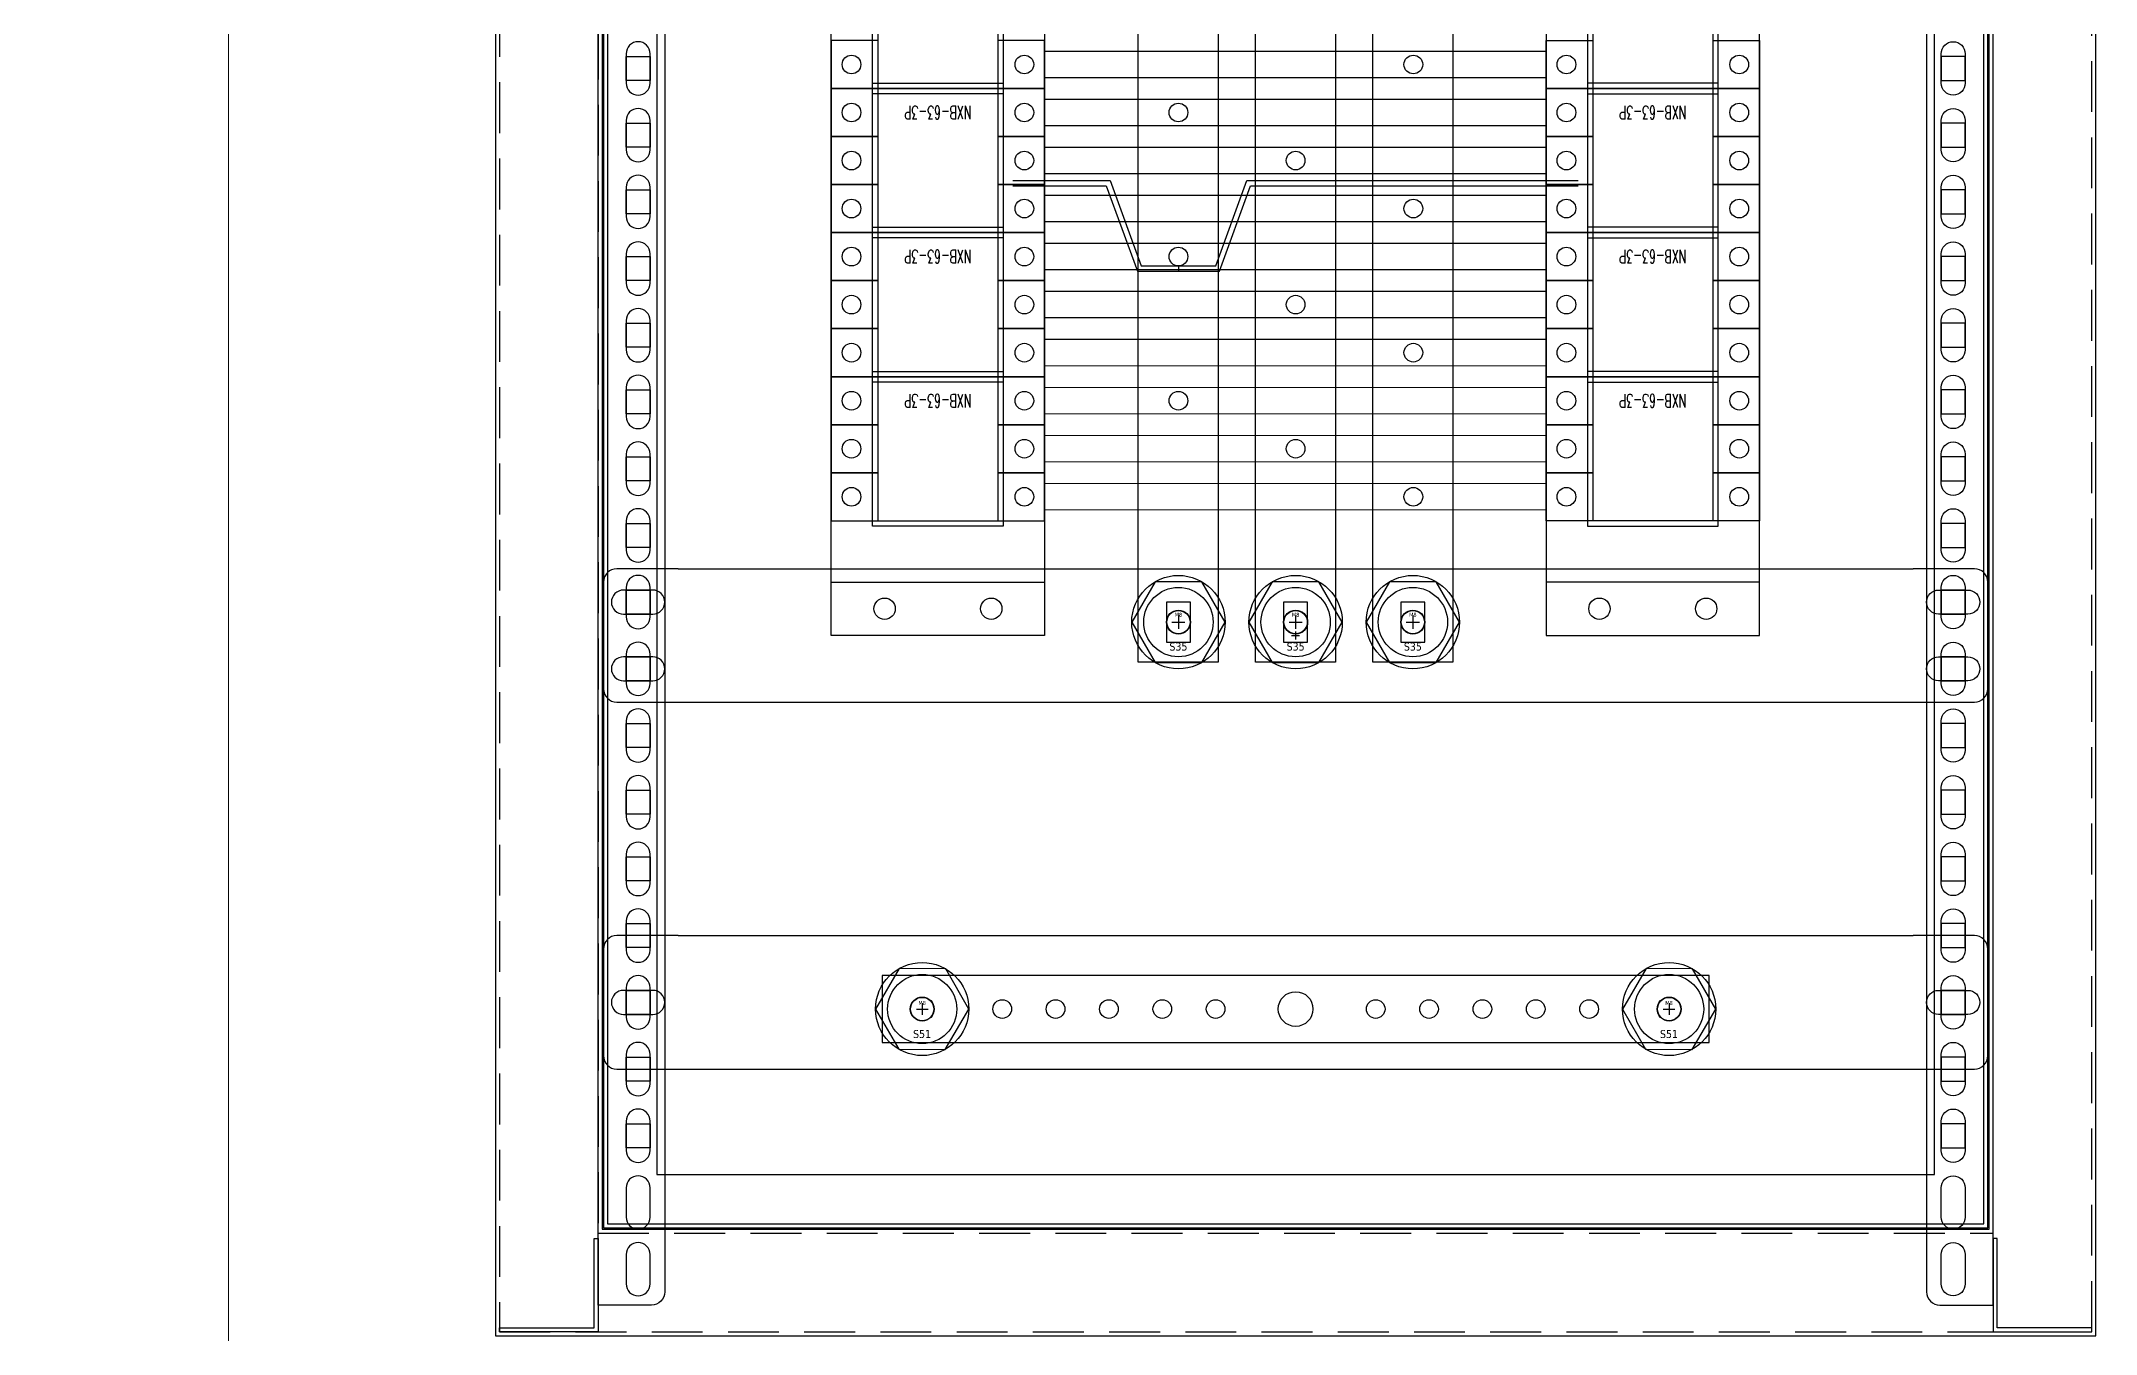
# Model space of a CAD drawing. Header units: millimetres. Extents: x 28713 to 59118, y -54378 to -19615.
# Drawn here: x 37472 to 38242, y -44581 to -44097 of the extents above; entities that cross this region are included whole.
import ezdxf
from ezdxf.enums import TextEntityAlignment as Align

# ---------------------------------------------------------------- set-up
doc = ezdxf.new("R2010")
doc.units = ezdxf.units.MM
doc.header["$LTSCALE"] = 3
doc.linetypes.add('HIDDEN', pattern=[9.525, 6.35, -3.175])
for name, color, linetype in [('@.HIDDEN', 8, 'HIDDEN'), ('@.VISIBLE', 7, 'Continuous'), ('dim', 7, 'Continuous'), ('equipments', 2, 'Continuous'), ('TEXT', 7, 'Continuous')]:
    doc.layers.add(name, color=color, linetype=linetype)
doc.styles.add('Ann_w01', font='romans.shx', dxfattribs={"width": 0.6, "bigfont": 'chineset.shx'})
doc.styles.get("Standard").update_dxf_attribs({"font": 'arial.ttf'})
doc.dimstyles.new('Dim 01_SC25', dxfattribs={"dimscale": 25, "dimtxt": 2, "dimasz": 1.3, "dimexe": 0.5, "dimexo": 0.5, "dimgap": 0.5, "dimtad": 1, "dimdec": 1, "dimzin": 12, "dimdsep": 46, "dimtxsty": 'Ann_w01', "dimblk": 'OPEN30', "dimcen": 1.5, "dimclrd": 6, "dimclre": 6, "dimclrt": 3, "dimadec": 1, "dimazin": 3, "dimtm": 1e-09, "dimtfac": 1, "dimtdec": 1, "dimtmove": 0, "dimatfit": 3, "dimldrblk": 'OPEN30', "dimfxl": 1, "dimtolj": 1, "dimlwd": 20, "dimlwe": 20, "dimarcsym": 0})

# ---------------------------------------------------------------- blocks, each defined once
blk = doc.blocks.new('_Open30')
at = {"color": 0, "linetype": 'ByBlock', "lineweight": -2}
for p, q in [((-1, 0.268), (0, 0)), ((0, 0), (-1, -0.268)), ((0, 0), (-1, 0))]:
    blk.add_line(p, q, dxfattribs=at)
blk = doc.blocks.new('*D235')
at = {"layer": 'Defpoints', "color": 0, "transparency": 16777216}
for p in [(37542.42, -43081.83), (37642.42, -43081.83), (37642.42, -44681.83)]:
    blk.add_point(p, dxfattribs=at)
at = {"layer": 'dim', "color": 6, "lineweight": 20, "transparency": 16777216}
for p, q in [((37629.92, -43081.83), (37529.92, -43081.83)), ((37542.42, -44649.33), (37542.42, -43114.33)), ((37629.92, -44681.83), (37529.92, -44681.83))]:
    blk.add_line(p, q, dxfattribs=at)
at = {"layer": 'dim', "color": 6, "lineweight": 20, "transparency": 16777216, "xscale": 32.5, "yscale": 32.5, "zscale": 32.5}
for p, rotation in [((37542.42, -43081.83), 90), ((37542.42, -44681.83), 270)]:
    blk.add_blockref('_Open30', p, dxfattribs=dict(at, rotation=rotation))
at = {"layer": 'dim', "color": 3, "transparency": 16777216, "insert": (37504.92, -43881.83), "char_height": 50, "attachment_point": 5, "rotation": 90, "style": 'Ann_w01'}
blk.add_mtext('\\A1;1600', dxfattribs=at)
blk = doc.blocks.new('Oval 20x9')
at = {"layer": '@.VISIBLE', "color": 2}
blk.add_lwpolyline([(-5.5, -4.5), (5.5, -4.5, 0.414214), (10, 0), (10, 0, 0.414214), (5.5, 4.5), (-5.5, 4.5, 0.414214), (-10, 0), (-10, 0, 0.414214)], format="xyb", close=True, dxfattribs=at)
blk = doc.blocks.new('dfgetgeq')
at = {"color": 252}
for p, q in [((37896.02, -44314.33), (37900.94, -44314.33)), ((37898.48, -44311.87), (37898.48, -44316.79)), ((37939.96, -44314.33), (37944.88, -44314.33)), ((37942.42, -44311.87), (37942.42, -44316.79)), ((37983.9, -44314.33), (37988.82, -44314.33)), ((37986.36, -44311.87), (37986.36, -44316.79))]:
    blk.add_line(p, q, dxfattribs=at)
at = {"color": 1}
for points in [[(37889.73, -44299.18), (37880.98, -44314.33), (37889.73, -44329.49), (37907.23, -44329.49), (37915.98, -44314.33), (37907.23, -44299.18)], [(37933.67, -44299.18), (37924.92, -44314.33), (37933.67, -44329.49), (37951.17, -44329.49), (37959.92, -44314.33), (37951.17, -44299.18)], [(37977.61, -44299.18), (37968.86, -44314.33), (37977.61, -44329.49), (37995.11, -44329.49), (38003.86, -44314.33), (37995.11, -44299.18)]]:
    blk.add_lwpolyline(points, close=True, dxfattribs=at)
for centre, radius in [((37898.48, -44314.33), 13), ((37942.42, -44314.33), 13), ((37986.36, -44314.33), 13), ((37898.48, -44314.33), 4.37), ((37942.42, -44314.33), 4.37), ((37986.36, -44314.33), 4.37)]:
    blk.add_circle(centre, radius, dxfattribs=at)
at = {"layer": '@.HIDDEN', "linetype": 'HIDDEN'}
for p, q in [((37940.92, -44319.33), (37943.92, -44319.33)), ((37942.42, -44317.83), (37942.42, -44320.83))]:
    blk.add_line(p, q, dxfattribs=at)
at = {"color": 1, "width": 30.0978, "attachment_point": 5}
for s, insert, char_height in [('{\\fTahoma|b0|i0|c0|p34;M8}', (37898.48, -44311.61), 1.5), ('{\\fTahoma|b0|i0|c0|p34;M8}', (37942.42, -44311.61), 1.5), ('{\\fTahoma|b0|i0|c0|p34;M8}', (37986.36, -44311.61), 1.5), ('{\\fTahoma|b0|i0|c0|p34;S35}', (37898.48, -44323.53), 3), ('{\\fTahoma|b0|i0|c0|p34;S35}', (37942.42, -44323.53), 3), ('{\\fTahoma|b0|i0|c0|p34;S35}', (37986.36, -44323.53), 3)]:
    blk.add_mtext(s, dxfattribs=dict(at, insert=insert, char_height=char_height))
blk = doc.blocks.new('*U349')
at = {"color": 252}
for p, q in [((-2.18, 9.53), (2.18, 9.53)), ((0, 11.71), (0, 7.34))]:
    blk.add_line(p, q, dxfattribs=at)
at = {"color": 1}
blk.add_lwpolyline([(-8.64, 24.7), (-17.46, 9.49), (-8.82, -5.54), (8.64, -5.65), (17.46, 9.42), (8.82, 24.6)], close=True, dxfattribs=at)
for radius in [17.46, 12.96, 4.37]:
    blk.add_circle((0, 9.53), radius, dxfattribs=at)
at = {"color": 1, "width": 30.0978, "attachment_point": 5}
for s, insert, char_height in [('{\\fTahoma|b0|i0|c0|p34;M8}', (-0.04, 11.77), 1.5), ('{\\fTahoma|b0|i0|c0|p34;S51}', (-0.04, 0.14), 3)]:
    blk.add_mtext(s, dxfattribs=dict(at, insert=insert, char_height=char_height))

msp = doc.modelspace()

# ---------------------------------------------------------------- linework, layer by layer
for points in [[(37642.42, -44581.83), (38242.42, -44581.83), (38242.42, -43081.83), (37642.42, -43081.83)], [(37682.42, -44541.83), (38202.42, -44541.83), (38202.42, -43121.83), (37682.42, -43121.83)], [(37691.42, -44102.33), (37700.42, -44102.33), (37700.42, -44111.33), (37691.42, -44111.33)], [(38193.42, -44102.33), (38184.42, -44102.33), (38184.42, -44111.33), (38193.42, -44111.33)], [(37691.42, -44127.33), (37700.42, -44127.33), (37700.42, -44136.33), (37691.42, -44136.33)], [(38193.42, -44127.33), (38184.42, -44127.33), (38184.42, -44136.33), (38193.42, -44136.33)], [(37691.42, -44152.33), (37700.42, -44152.33), (37700.42, -44161.33), (37691.42, -44161.33)], [(38193.42, -44152.33), (38184.42, -44152.33), (38184.42, -44161.33), (38193.42, -44161.33)], [(37691.42, -44177.33), (37700.42, -44177.33), (37700.42, -44186.33), (37691.42, -44186.33)], [(38193.42, -44177.33), (38184.42, -44177.33), (38184.42, -44186.33), (38193.42, -44186.33)], [(37691.42, -44202.33), (37700.42, -44202.33), (37700.42, -44211.33), (37691.42, -44211.33)], [(38193.42, -44202.33), (38184.42, -44202.33), (38184.42, -44211.33), (38193.42, -44211.33)], [(37691.42, -44227.33), (37700.42, -44227.33), (37700.42, -44236.33), (37691.42, -44236.33)], [(38193.42, -44227.33), (38184.42, -44227.33), (38184.42, -44236.33), (38193.42, -44236.33)], [(37691.42, -44252.33), (37700.42, -44252.33), (37700.42, -44261.33), (37691.42, -44261.33)], [(38193.42, -44252.33), (38184.42, -44252.33), (38184.42, -44261.33), (38193.42, -44261.33)], [(37691.42, -44277.33), (37700.42, -44277.33), (37700.42, -44286.33), (37691.42, -44286.33)], [(38193.42, -44277.33), (38184.42, -44277.33), (38184.42, -44286.33), (38193.42, -44286.33)], [(37691.42, -44302.33), (37700.42, -44302.33), (37700.42, -44311.33), (37691.42, -44311.33)], [(37893.98, -44321.83), (37902.98, -44321.83), (37902.98, -44306.83), (37893.98, -44306.83)], [(37937.92, -44321.83), (37946.92, -44321.83), (37946.92, -44306.83), (37937.92, -44306.83)], [(37981.86, -44321.83), (37990.86, -44321.83), (37990.86, -44306.83), (37981.86, -44306.83)], [(38193.42, -44302.33), (38184.42, -44302.33), (38184.42, -44311.33), (38193.42, -44311.33)], [(37691.42, -44327.33), (37700.42, -44327.33), (37700.42, -44336.33), (37691.42, -44336.33)], [(38193.42, -44327.33), (38184.42, -44327.33), (38184.42, -44336.33), (38193.42, -44336.33)], [(37691.42, -44352.33), (37700.42, -44352.33), (37700.42, -44361.33), (37691.42, -44361.33)], [(38193.42, -44352.33), (38184.42, -44352.33), (38184.42, -44361.33), (38193.42, -44361.33)], [(37691.42, -44377.33), (37700.42, -44377.33), (37700.42, -44386.33), (37691.42, -44386.33)], [(38193.42, -44377.33), (38184.42, -44377.33), (38184.42, -44386.33), (38193.42, -44386.33)], [(37691.42, -44402.33), (37700.42, -44402.33), (37700.42, -44411.33), (37691.42, -44411.33)], [(38193.42, -44402.33), (38184.42, -44402.33), (38184.42, -44411.33), (38193.42, -44411.33)], [(37691.42, -44427.33), (37700.42, -44427.33), (37700.42, -44436.33), (37691.42, -44436.33)], [(38193.42, -44427.33), (38184.42, -44427.33), (38184.42, -44436.33), (38193.42, -44436.33)], [(37787.42, -44471.83), (38097.42, -44471.83), (38097.42, -44446.83), (37787.42, -44446.83)], [(37691.42, -44452.33), (37700.42, -44452.33), (37700.42, -44461.33), (37691.42, -44461.33)], [(38193.42, -44452.33), (38184.42, -44452.33), (38184.42, -44461.33), (38193.42, -44461.33)], [(37691.42, -44477.33), (37700.42, -44477.33), (37700.42, -44486.33), (37691.42, -44486.33)], [(38193.42, -44477.33), (38184.42, -44477.33), (38184.42, -44486.33), (38193.42, -44486.33)], [(37691.42, -44502.33), (37700.42, -44502.33), (37700.42, -44511.33), (37691.42, -44511.33)], [(38193.42, -44502.33), (38184.42, -44502.33), (38184.42, -44511.33), (38193.42, -44511.33)]]:
    msp.add_lwpolyline(points, close=True)
at = {"linetype": 'HIDDEN'}
for points in [[(37643.92, -44580.33), (38240.92, -44580.33), (38240.92, -43083.33), (37643.92, -43083.33)], [(37680.92, -44543.33), (38203.92, -44543.33), (38203.92, -43120.33), (37680.92, -43120.33)]]:
    msp.add_lwpolyline(points, close=True, dxfattribs=at)
at = {"color": 151}
for points in [[(37680.92, -43093.33), (37700.92, -43093.33, -0.414214), (37705.92, -43098.33), (37705.92, -44565.33, -0.414214), (37700.92, -44570.33), (37680.92, -44570.33)], [(38203.92, -43093.33), (38183.92, -43093.33, 0.414214), (38178.92, -43098.33), (38178.92, -44565.33, 0.414214), (38183.92, -44570.33), (38203.92, -44570.33)], [(37691.42, -44101.33), (37691.42, -44112.33, 0.414214), (37695.92, -44116.83), (37695.92, -44116.83, 0.414214), (37700.42, -44112.33), (37700.42, -44101.33, 0.414214), (37695.92, -44096.83), (37695.92, -44096.83, 0.414214)], [(38193.42, -44101.33), (38193.42, -44112.33, -0.414214), (38188.92, -44116.83), (38188.92, -44116.83, -0.414214), (38184.42, -44112.33), (38184.42, -44101.33, -0.414214), (38188.92, -44096.83), (38188.92, -44096.83, -0.414214)], [(37691.42, -44126.33), (37691.42, -44137.33, 0.414214), (37695.92, -44141.83), (37695.92, -44141.83, 0.414214), (37700.42, -44137.33), (37700.42, -44126.33, 0.414214), (37695.92, -44121.83), (37695.92, -44121.83, 0.414214)], [(38193.42, -44126.33), (38193.42, -44137.33, -0.414214), (38188.92, -44141.83), (38188.92, -44141.83, -0.414214), (38184.42, -44137.33), (38184.42, -44126.33, -0.414214), (38188.92, -44121.83), (38188.92, -44121.83, -0.414214)], [(37691.42, -44151.33), (37691.42, -44162.33, 0.414214), (37695.92, -44166.83), (37695.92, -44166.83, 0.414214), (37700.42, -44162.33), (37700.42, -44151.33, 0.414214), (37695.92, -44146.83), (37695.92, -44146.83, 0.414214)], [(38193.42, -44151.33), (38193.42, -44162.33, -0.414214), (38188.92, -44166.83), (38188.92, -44166.83, -0.414214), (38184.42, -44162.33), (38184.42, -44151.33, -0.414214), (38188.92, -44146.83), (38188.92, -44146.83, -0.414214)], [(37691.42, -44176.33), (37691.42, -44187.33, 0.414214), (37695.92, -44191.83), (37695.92, -44191.83, 0.414214), (37700.42, -44187.33), (37700.42, -44176.33, 0.414214), (37695.92, -44171.83), (37695.92, -44171.83, 0.414214)], [(38193.42, -44176.33), (38193.42, -44187.33, -0.414214), (38188.92, -44191.83), (38188.92, -44191.83, -0.414214), (38184.42, -44187.33), (38184.42, -44176.33, -0.414214), (38188.92, -44171.83), (38188.92, -44171.83, -0.414214)], [(37691.42, -44201.33), (37691.42, -44212.33, 0.414214), (37695.92, -44216.83), (37695.92, -44216.83, 0.414214), (37700.42, -44212.33), (37700.42, -44201.33, 0.414214), (37695.92, -44196.83), (37695.92, -44196.83, 0.414214)], [(38193.42, -44201.33), (38193.42, -44212.33, -0.414214), (38188.92, -44216.83), (38188.92, -44216.83, -0.414214), (38184.42, -44212.33), (38184.42, -44201.33, -0.414214), (38188.92, -44196.83), (38188.92, -44196.83, -0.414214)], [(37691.42, -44226.33), (37691.42, -44237.33, 0.414214), (37695.92, -44241.83), (37695.92, -44241.83, 0.414214), (37700.42, -44237.33), (37700.42, -44226.33, 0.414214), (37695.92, -44221.83), (37695.92, -44221.83, 0.414214)], [(38193.42, -44226.33), (38193.42, -44237.33, -0.414214), (38188.92, -44241.83), (38188.92, -44241.83, -0.414214), (38184.42, -44237.33), (38184.42, -44226.33, -0.414214), (38188.92, -44221.83), (38188.92, -44221.83, -0.414214)], [(37691.42, -44251.33), (37691.42, -44262.33, 0.414214), (37695.92, -44266.83), (37695.92, -44266.83, 0.414214), (37700.42, -44262.33), (37700.42, -44251.33, 0.414214), (37695.92, -44246.83), (37695.92, -44246.83, 0.414214)], [(38193.42, -44251.33), (38193.42, -44262.33, -0.414214), (38188.92, -44266.83), (38188.92, -44266.83, -0.414214), (38184.42, -44262.33), (38184.42, -44251.33, -0.414214), (38188.92, -44246.83), (38188.92, -44246.83, -0.414214)], [(37691.42, -44276.33), (37691.42, -44287.33, 0.414214), (37695.92, -44291.83), (37695.92, -44291.83, 0.414214), (37700.42, -44287.33), (37700.42, -44276.33, 0.414214), (37695.92, -44271.83), (37695.92, -44271.83, 0.414214)], [(38193.42, -44276.33), (38193.42, -44287.33, -0.414214), (38188.92, -44291.83), (38188.92, -44291.83, -0.414214), (38184.42, -44287.33), (38184.42, -44276.33, -0.414214), (38188.92, -44271.83), (38188.92, -44271.83, -0.414214)], [(37691.42, -44301.33), (37691.42, -44312.33, 0.414214), (37695.92, -44316.83), (37695.92, -44316.83, 0.414214), (37700.42, -44312.33), (37700.42, -44301.33, 0.414214), (37695.92, -44296.83), (37695.92, -44296.83, 0.414214)], [(38193.42, -44301.33), (38193.42, -44312.33, -0.414214), (38188.92, -44316.83), (38188.92, -44316.83, -0.414214), (38184.42, -44312.33), (38184.42, -44301.33, -0.414214), (38188.92, -44296.83), (38188.92, -44296.83, -0.414214)], [(37691.42, -44326.33), (37691.42, -44337.33, 0.414214), (37695.92, -44341.83), (37695.92, -44341.83, 0.414214), (37700.42, -44337.33), (37700.42, -44326.33, 0.414214), (37695.92, -44321.83), (37695.92, -44321.83, 0.414214)], [(38193.42, -44326.33), (38193.42, -44337.33, -0.414214), (38188.92, -44341.83), (38188.92, -44341.83, -0.414214), (38184.42, -44337.33), (38184.42, -44326.33, -0.414214), (38188.92, -44321.83), (38188.92, -44321.83, -0.414214)], [(37691.42, -44351.33), (37691.42, -44362.33, 0.414214), (37695.92, -44366.83), (37695.92, -44366.83, 0.414214), (37700.42, -44362.33), (37700.42, -44351.33, 0.414214), (37695.92, -44346.83), (37695.92, -44346.83, 0.414214)], [(38193.42, -44351.33), (38193.42, -44362.33, -0.414214), (38188.92, -44366.83), (38188.92, -44366.83, -0.414214), (38184.42, -44362.33), (38184.42, -44351.33, -0.414214), (38188.92, -44346.83), (38188.92, -44346.83, -0.414214)], [(37691.42, -44376.33), (37691.42, -44387.33, 0.414214), (37695.92, -44391.83), (37695.92, -44391.83, 0.414214), (37700.42, -44387.33), (37700.42, -44376.33, 0.414214), (37695.92, -44371.83), (37695.92, -44371.83, 0.414214)], [(38193.42, -44376.33), (38193.42, -44387.33, -0.414214), (38188.92, -44391.83), (38188.92, -44391.83, -0.414214), (38184.42, -44387.33), (38184.42, -44376.33, -0.414214), (38188.92, -44371.83), (38188.92, -44371.83, -0.414214)], [(37691.42, -44401.33), (37691.42, -44412.33, 0.414214), (37695.92, -44416.83), (37695.92, -44416.83, 0.414214), (37700.42, -44412.33), (37700.42, -44401.33, 0.414214), (37695.92, -44396.83), (37695.92, -44396.83, 0.414214)], [(38193.42, -44401.33), (38193.42, -44412.33, -0.414214), (38188.92, -44416.83), (38188.92, -44416.83, -0.414214), (38184.42, -44412.33), (38184.42, -44401.33, -0.414214), (38188.92, -44396.83), (38188.92, -44396.83, -0.414214)], [(37691.42, -44426.33), (37691.42, -44437.33, 0.414214), (37695.92, -44441.83), (37695.92, -44441.83, 0.414214), (37700.42, -44437.33), (37700.42, -44426.33, 0.414214), (37695.92, -44421.83), (37695.92, -44421.83, 0.414214)], [(38193.42, -44426.33), (38193.42, -44437.33, -0.414214), (38188.92, -44441.83), (38188.92, -44441.83, -0.414214), (38184.42, -44437.33), (38184.42, -44426.33, -0.414214), (38188.92, -44421.83), (38188.92, -44421.83, -0.414214)], [(37691.42, -44451.33), (37691.42, -44462.33, 0.414214), (37695.92, -44466.83), (37695.92, -44466.83, 0.414214), (37700.42, -44462.33), (37700.42, -44451.33, 0.414214), (37695.92, -44446.83), (37695.92, -44446.83, 0.414214)], [(38193.42, -44451.33), (38193.42, -44462.33, -0.414214), (38188.92, -44466.83), (38188.92, -44466.83, -0.414214), (38184.42, -44462.33), (38184.42, -44451.33, -0.414214), (38188.92, -44446.83), (38188.92, -44446.83, -0.414214)], [(37691.42, -44476.33), (37691.42, -44487.33, 0.414214), (37695.92, -44491.83), (37695.92, -44491.83, 0.414214), (37700.42, -44487.33), (37700.42, -44476.33, 0.414214), (37695.92, -44471.83), (37695.92, -44471.83, 0.414214)], [(38193.42, -44476.33), (38193.42, -44487.33, -0.414214), (38188.92, -44491.83), (38188.92, -44491.83, -0.414214), (38184.42, -44487.33), (38184.42, -44476.33, -0.414214), (38188.92, -44471.83), (38188.92, -44471.83, -0.414214)], [(37691.42, -44501.33), (37691.42, -44512.33, 0.414214), (37695.92, -44516.83), (37695.92, -44516.83, 0.414214), (37700.42, -44512.33), (37700.42, -44501.33, 0.414214), (37695.92, -44496.83), (37695.92, -44496.83, 0.414214)], [(38193.42, -44501.33), (38193.42, -44512.33, -0.414214), (38188.92, -44516.83), (38188.92, -44516.83, -0.414214), (38184.42, -44512.33), (38184.42, -44501.33, -0.414214), (38188.92, -44496.83), (38188.92, -44496.83, -0.414214)], [(37691.42, -44526.33), (37691.42, -44537.33, 0.414214), (37695.92, -44541.83), (37695.92, -44541.83, 0.414214), (37700.42, -44537.33), (37700.42, -44526.33, 0.414214), (37695.92, -44521.83), (37695.92, -44521.83, 0.414214)], [(38193.42, -44526.33), (38193.42, -44537.33, -0.414214), (38188.92, -44541.83), (38188.92, -44541.83, -0.414214), (38184.42, -44537.33), (38184.42, -44526.33, -0.414214), (38188.92, -44521.83), (38188.92, -44521.83, -0.414214)], [(37691.42, -44551.33), (37691.42, -44562.33, 0.414214), (37695.92, -44566.83), (37695.92, -44566.83, 0.414214), (37700.42, -44562.33), (37700.42, -44551.33, 0.414214), (37695.92, -44546.83), (37695.92, -44546.83, 0.414214)], [(38193.42, -44551.33), (38193.42, -44562.33, -0.414214), (38188.92, -44566.83), (38188.92, -44566.83, -0.414214), (38184.42, -44562.33), (38184.42, -44551.33, -0.414214), (38188.92, -44546.83), (38188.92, -44546.83, -0.414214)]]:
    msp.add_lwpolyline(points, format="xyb", close=True, dxfattribs=at)
at = {"color": 6}
for points in [[(37682.92, -44541.33), (38201.92, -44541.33), (38201.92, -43122.33), (37682.92, -43122.33)], [(37684.42, -44539.83), (38200.42, -44539.83), (38200.42, -43123.83), (37684.42, -43123.83)], [(37702.92, -44521.33), (38181.92, -44521.33), (38181.92, -43142.33), (37702.92, -43142.33)]]:
    msp.add_lwpolyline(points, close=True, dxfattribs=at)
at = {"color": 1}
for points in [[(37680.92, -44545.33), (37680.92, -44580.33), (37643.92, -44580.33), (37643.92, -44578.83), (37679.42, -44578.83), (37679.42, -44545.33)], [(38203.92, -44545.33), (38203.92, -44580.33), (38240.92, -44580.33), (38240.92, -44578.83), (38205.42, -44578.83), (38205.42, -44545.33)]]:
    msp.add_lwpolyline(points, close=True, dxfattribs=at)
for centre in [(37898.48, -44314.33), (37942.42, -44314.33), (37986.36, -44314.33)]:
    msp.add_circle(centre, 17.5, dxfattribs=at)
for centre, radius in [((37942.42, -44459.33), 6.5), ((37802.42, -44459.33), 4.5), ((37832.42, -44459.33), 3.5), ((37852.42, -44459.33), 3.5), ((37872.42, -44459.33), 3.5), ((37892.42, -44459.33), 3.5), ((37912.42, -44459.33), 3.5), ((37972.42, -44459.33), 3.5), ((37992.42, -44459.33), 3.5), ((38012.42, -44459.33), 3.5), ((38032.42, -44459.33), 3.5), ((38052.42, -44459.33), 3.5), ((38082.42, -44459.33), 4.5)]:
    msp.add_circle(centre, radius)
at = {"layer": '@.HIDDEN', "linetype": 'HIDDEN'}
for p, q in [((37940.92, -44319.33), (37943.92, -44319.33)), ((37942.42, -44317.83), (37942.42, -44320.83))]:
    msp.add_line(p, q, dxfattribs=at)
at = {"layer": '@.VISIBLE', "color": 1}
msp.add_line((37898.48, -44180.85), (37898.48, -44182.85), dxfattribs=at)
at = {"layer": '@.VISIBLE'}
for p, q in [((37710.92, -44294.33), (38173.92, -44294.33)), ((37768.32, -44299.33), (37848.32, -44299.33)), ((38116.32, -44299.33), (38036.32, -44299.33)), ((37710.92, -44344.33), (38173.92, -44344.33)), ((37710.92, -44431.83), (38173.92, -44431.83)), ((37710.92, -44481.83), (38173.92, -44481.83))]:
    msp.add_line(p, q, dxfattribs=at)
at = {"layer": '@.VISIBLE', "color": 1}
for points in [[(37883.36, -43768.33), (37913.36, -43768.33), (37913.36, -44329.33), (37883.36, -44329.33)], [(37848.32, -44118.35), (38036.32, -44118.3), (38036.32, -44128.3), (37848.32, -44128.35)], [(37848.32, -44172.35), (38036.32, -44172.3), (38036.32, -44182.3), (37848.32, -44182.35)], [(37848.32, -44226.35), (38036.32, -44226.3), (38036.32, -44236.3), (37848.32, -44236.35)]]:
    msp.add_lwpolyline(points, close=True, dxfattribs=at)
at = {"layer": '@.VISIBLE', "color": 2}
for points in [[(37927.36, -43768.33), (37957.36, -43768.33), (37957.36, -44329.33), (37927.36, -44329.33)], [(37848.32, -44136.35), (38036.32, -44136.3), (38036.32, -44146.3), (37848.32, -44146.35)], [(37848.32, -44190.35), (38036.32, -44190.3), (38036.32, -44200.3), (37848.32, -44200.35)], [(37848.32, -44244.35), (38036.32, -44244.3), (38036.32, -44254.3), (37848.32, -44254.35)]]:
    msp.add_lwpolyline(points, close=True, dxfattribs=at)
at = {"layer": '@.VISIBLE', "color": 4}
for points in [[(37971.36, -43768.33), (38001.36, -43768.33), (38001.36, -44329.33), (37971.36, -44329.33)], [(37848.32, -44100.35), (38036.32, -44100.3), (38036.32, -44110.3), (37848.32, -44110.35)], [(37848.32, -44154.35), (38036.32, -44154.3), (38036.32, -44164.3), (37848.32, -44164.35)], [(37848.32, -44208.35), (38036.32, -44208.3), (38036.32, -44218.3), (37848.32, -44218.35)], [(37848.32, -44262.35), (38036.32, -44262.3), (38036.32, -44272.3), (37848.32, -44272.35)]]:
    msp.add_lwpolyline(points, close=True, dxfattribs=at)
at = {"layer": '@.VISIBLE'}
for points in [[(37768.32, -43772.83), (37848.32, -43772.83), (37848.32, -44319.33), (37768.32, -44319.33)], [(38116.32, -43772.83), (38036.32, -43772.83), (38036.32, -44319.33), (38116.32, -44319.33)], [(37832.82, -44058.35), (37832.82, -44116.35), (37783.82, -44116.35), (37783.82, -44058.35)], [(38051.82, -44058.35), (38051.82, -44116.35), (38100.82, -44116.35), (38100.82, -44058.35)], [(37832.82, -44112.35), (37832.82, -44170.35), (37783.82, -44170.35), (37783.82, -44112.35)], [(38051.82, -44112.35), (38051.82, -44170.35), (38100.82, -44170.35), (38100.82, -44112.35)], [(37832.82, -44166.35), (37832.82, -44224.35), (37783.82, -44224.35), (37783.82, -44166.35)], [(38051.82, -44166.35), (38051.82, -44224.35), (38100.82, -44224.35), (38100.82, -44166.35)], [(37832.82, -44220.35), (37832.82, -44278.35), (37783.82, -44278.35), (37783.82, -44220.35)], [(38051.82, -44220.35), (38051.82, -44278.35), (38100.82, -44278.35), (38100.82, -44220.35)]]:
    msp.add_lwpolyline(points, close=True, dxfattribs=at)
at = {"layer": '@.VISIBLE', "color": 1}
for points in [[(37836.38, -44148.85), (37872.83, -44148.85), (37884.48, -44180.85), (37912.48, -44180.85), (37924.13, -44148.85), (38048.38, -44148.85)], [(37836.38, -44150.85), (37871.43, -44150.85), (37883.08, -44182.85), (37913.88, -44182.85), (37925.53, -44150.85), (38048.38, -44150.85)]]:
    msp.add_lwpolyline(points, dxfattribs=at)
at = {"layer": '@.VISIBLE'}
for points in [[(37710.92, -44294.33), (37687.92, -44294.33, 0.414214), (37682.92, -44299.33), (37682.92, -44339.33, 0.414214), (37687.92, -44344.33), (37710.92, -44344.33)], [(38173.92, -44344.33), (38196.92, -44344.33, 0.414214), (38201.92, -44339.33), (38201.92, -44299.33, 0.414214), (38196.92, -44294.33), (38173.92, -44294.33)], [(37710.92, -44431.83), (37687.92, -44431.83, 0.414214), (37682.92, -44436.83), (37682.92, -44476.83, 0.414214), (37687.92, -44481.83), (37710.92, -44481.83)], [(38173.92, -44481.83), (38196.92, -44481.83, 0.414214), (38201.92, -44476.83), (38201.92, -44436.83, 0.414214), (38196.92, -44431.83), (38173.92, -44431.83)]]:
    msp.add_lwpolyline(points, format="xyb", dxfattribs=at)
at = {"layer": '@.VISIBLE', "color": 4}
for centre in [(37986.54, -44105.35), (37986.54, -44159.35), (37986.54, -44213.35), (37986.54, -44267.35)]:
    msp.add_circle(centre, 3.5, dxfattribs=at)
at = {"layer": '@.VISIBLE', "color": 1}
for centre, radius in [((37898.48, -44123.35), 3.5), ((37898.48, -44177.35), 3.5), ((37898.48, -44231.35), 3.5), ((37898.48, -44314.33), 4.5), ((37942.42, -44314.33), 4.5), ((37986.36, -44314.33), 4.5)]:
    msp.add_circle(centre, radius, dxfattribs=at)
at = {"layer": '@.VISIBLE', "color": 2}
for centre, radius in [((37942.42, -44141.35), 3.5), ((37942.42, -44195.35), 3.5), ((37942.42, -44249.35), 3.5), ((37788.32, -44309.33), 4), ((37828.32, -44309.33), 4), ((38056.32, -44309.33), 4), ((38096.32, -44309.33), 4)]:
    msp.add_circle(centre, radius, dxfattribs=at)
at = {"layer": 'equipments', "color": 2}
for p, q in [((37785.82, -44060.35), (37785.82, -44114.35)), ((37830.82, -44060.35), (37830.82, -44114.35)), ((38053.82, -44060.35), (38053.82, -44114.35)), ((38098.82, -44060.35), (38098.82, -44114.35)), ((37785.82, -44114.35), (37785.82, -44168.35)), ((37830.82, -44114.35), (37830.82, -44168.35)), ((38053.82, -44114.35), (38053.82, -44168.35)), ((38098.82, -44114.35), (38098.82, -44168.35)), ((37785.82, -44168.35), (37785.82, -44222.35)), ((37830.82, -44168.35), (37830.82, -44222.35)), ((38053.82, -44168.35), (38053.82, -44222.35)), ((38098.82, -44168.35), (38098.82, -44222.35)), ((37785.82, -44222.35), (37785.82, -44276.35)), ((37830.82, -44222.35), (37830.82, -44276.35)), ((38053.82, -44222.35), (38053.82, -44276.35)), ((38098.82, -44222.35), (38098.82, -44276.35))]:
    msp.add_line(p, q, dxfattribs=at)
for points in [[(37785.82, -44096.35), (37768.32, -44096.35), (37768.32, -44114.35), (37848.32, -44114.35), (37848.32, -44096.35), (37830.82, -44096.35)], [(38098.82, -44096.35), (38116.32, -44096.35), (38116.32, -44114.35), (38036.32, -44114.35), (38036.32, -44096.35), (38053.82, -44096.35)], [(37830.82, -44132.35), (37848.32, -44132.35), (37848.32, -44114.35), (37768.32, -44114.35), (37768.32, -44132.35), (37785.82, -44132.35)], [(38053.82, -44132.35), (38036.32, -44132.35), (38036.32, -44114.35), (38116.32, -44114.35), (38116.32, -44132.35), (38098.82, -44132.35)], [(37785.82, -44132.35), (37768.32, -44132.35), (37768.32, -44150.35), (37785.82, -44150.35)], [(37830.82, -44150.35), (37848.32, -44150.35), (37848.32, -44132.35), (37830.82, -44132.35)], [(38053.82, -44150.35), (38036.32, -44150.35), (38036.32, -44132.35), (38053.82, -44132.35)], [(38098.82, -44132.35), (38116.32, -44132.35), (38116.32, -44150.35), (38098.82, -44150.35)], [(37785.82, -44150.35), (37768.32, -44150.35), (37768.32, -44168.35), (37848.32, -44168.35), (37848.32, -44150.35), (37830.82, -44150.35)], [(38098.82, -44150.35), (38116.32, -44150.35), (38116.32, -44168.35), (38036.32, -44168.35), (38036.32, -44150.35), (38053.82, -44150.35)], [(37830.82, -44186.35), (37848.32, -44186.35), (37848.32, -44168.35), (37768.32, -44168.35), (37768.32, -44186.35), (37785.82, -44186.35)], [(38053.82, -44186.35), (38036.32, -44186.35), (38036.32, -44168.35), (38116.32, -44168.35), (38116.32, -44186.35), (38098.82, -44186.35)], [(37785.82, -44186.35), (37768.32, -44186.35), (37768.32, -44204.35), (37785.82, -44204.35)], [(37830.82, -44204.35), (37848.32, -44204.35), (37848.32, -44186.35), (37830.82, -44186.35)], [(38053.82, -44204.35), (38036.32, -44204.35), (38036.32, -44186.35), (38053.82, -44186.35)], [(38098.82, -44186.35), (38116.32, -44186.35), (38116.32, -44204.35), (38098.82, -44204.35)], [(37785.82, -44204.35), (37768.32, -44204.35), (37768.32, -44222.35), (37848.32, -44222.35), (37848.32, -44204.35), (37830.82, -44204.35)], [(38098.82, -44204.35), (38116.32, -44204.35), (38116.32, -44222.35), (38036.32, -44222.35), (38036.32, -44204.35), (38053.82, -44204.35)], [(37830.82, -44240.35), (37848.32, -44240.35), (37848.32, -44222.35), (37768.32, -44222.35), (37768.32, -44240.35), (37785.82, -44240.35)], [(38053.82, -44240.35), (38036.32, -44240.35), (38036.32, -44222.35), (38116.32, -44222.35), (38116.32, -44240.35), (38098.82, -44240.35)], [(37785.82, -44240.35), (37768.32, -44240.35), (37768.32, -44258.35), (37785.82, -44258.35)], [(37830.82, -44258.35), (37848.32, -44258.35), (37848.32, -44240.35), (37830.82, -44240.35)], [(38053.82, -44258.35), (38036.32, -44258.35), (38036.32, -44240.35), (38053.82, -44240.35)], [(38098.82, -44240.35), (38116.32, -44240.35), (38116.32, -44258.35), (38098.82, -44258.35)], [(37785.82, -44258.35), (37768.32, -44258.35), (37768.32, -44276.35), (37848.32, -44276.35), (37848.32, -44258.35), (37830.82, -44258.35)], [(38098.82, -44258.35), (38116.32, -44258.35), (38116.32, -44276.35), (38036.32, -44276.35), (38036.32, -44258.35), (38053.82, -44258.35)]]:
    msp.add_lwpolyline(points, dxfattribs=at)
for centre in [(37775.92, -44105.35), (37840.72, -44105.35), (38043.92, -44105.35), (38108.72, -44105.35), (37775.92, -44123.35), (37840.72, -44123.35), (38043.92, -44123.35), (38108.72, -44123.35), (37775.92, -44141.35), (37840.72, -44141.35), (38043.92, -44141.35), (38108.72, -44141.35), (37775.92, -44159.35), (37840.72, -44159.35), (38043.92, -44159.35), (38108.72, -44159.35), (37775.92, -44177.35), (37840.72, -44177.35), (38043.92, -44177.35), (38108.72, -44177.35), (37775.92, -44195.35), (37840.72, -44195.35), (38043.92, -44195.35), (38108.72, -44195.35), (37775.92, -44213.35), (37840.72, -44213.35), (38043.92, -44213.35), (38108.72, -44213.35), (37775.92, -44231.35), (37840.72, -44231.35), (38043.92, -44231.35), (38108.72, -44231.35), (37775.92, -44249.35), (37840.72, -44249.35), (38043.92, -44249.35), (38108.72, -44249.35), (37775.92, -44267.35), (37840.72, -44267.35), (38043.92, -44267.35), (38108.72, -44267.35)]:
    msp.add_circle(centre, 3.5, dxfattribs=at)

# ---------------------------------------------------------------- block references
for name, p in [('dfgetgeq', (0, 0)), ('*U349', (37802.42, -44468.86)), ('*U349', (38082.42, -44468.86))]:
    msp.add_blockref(name, p)
at = {"layer": '@.VISIBLE'}
for p in [(37695.92, -44306.83), (37695.92, -44331.83), (37695.92, -44456.83), (37695.92, -44456.83)]:
    msp.add_blockref('Oval 20x9', p, dxfattribs=at)
at = {"layer": '@.VISIBLE', "xscale": -1}
for p in [(38188.92, -44306.83), (38188.92, -44331.83), (38188.92, -44456.83), (38188.92, -44456.83)]:
    msp.add_blockref('Oval 20x9', p, dxfattribs=at)

# ---------------------------------------------------------------- texts
at = {"layer": 'TEXT', "style": 'Ann_w01', "width": 0.6}
for p in [(37808.32, -44123.35), (38076.32, -44123.35), (37808.32, -44177.35), (38076.32, -44177.35), (37808.32, -44231.35), (38076.32, -44231.35)]:
    msp.add_text('NXB-63-3P', height=5, rotation=180, dxfattribs=at).set_placement(p, align=Align.MIDDLE_CENTER)

# ---------------------------------------------------------------- dimensions: what is measured, and where the dimension line sits
at = {"layer": 'dim'}
dim = msp.add_linear_dim(base=(37542.42, -43081.83), p1=(37642.42, -44681.83), p2=(37642.42, -43081.83), angle=90, dimstyle='Dim 01_SC25', dxfattribs=at)
dim.commit()
dim.dimension.update_dxf_attribs({"geometry": '*D235', "text_midpoint": (37504.92, -43881.83)})

doc.saveas('drawing.dxf')
